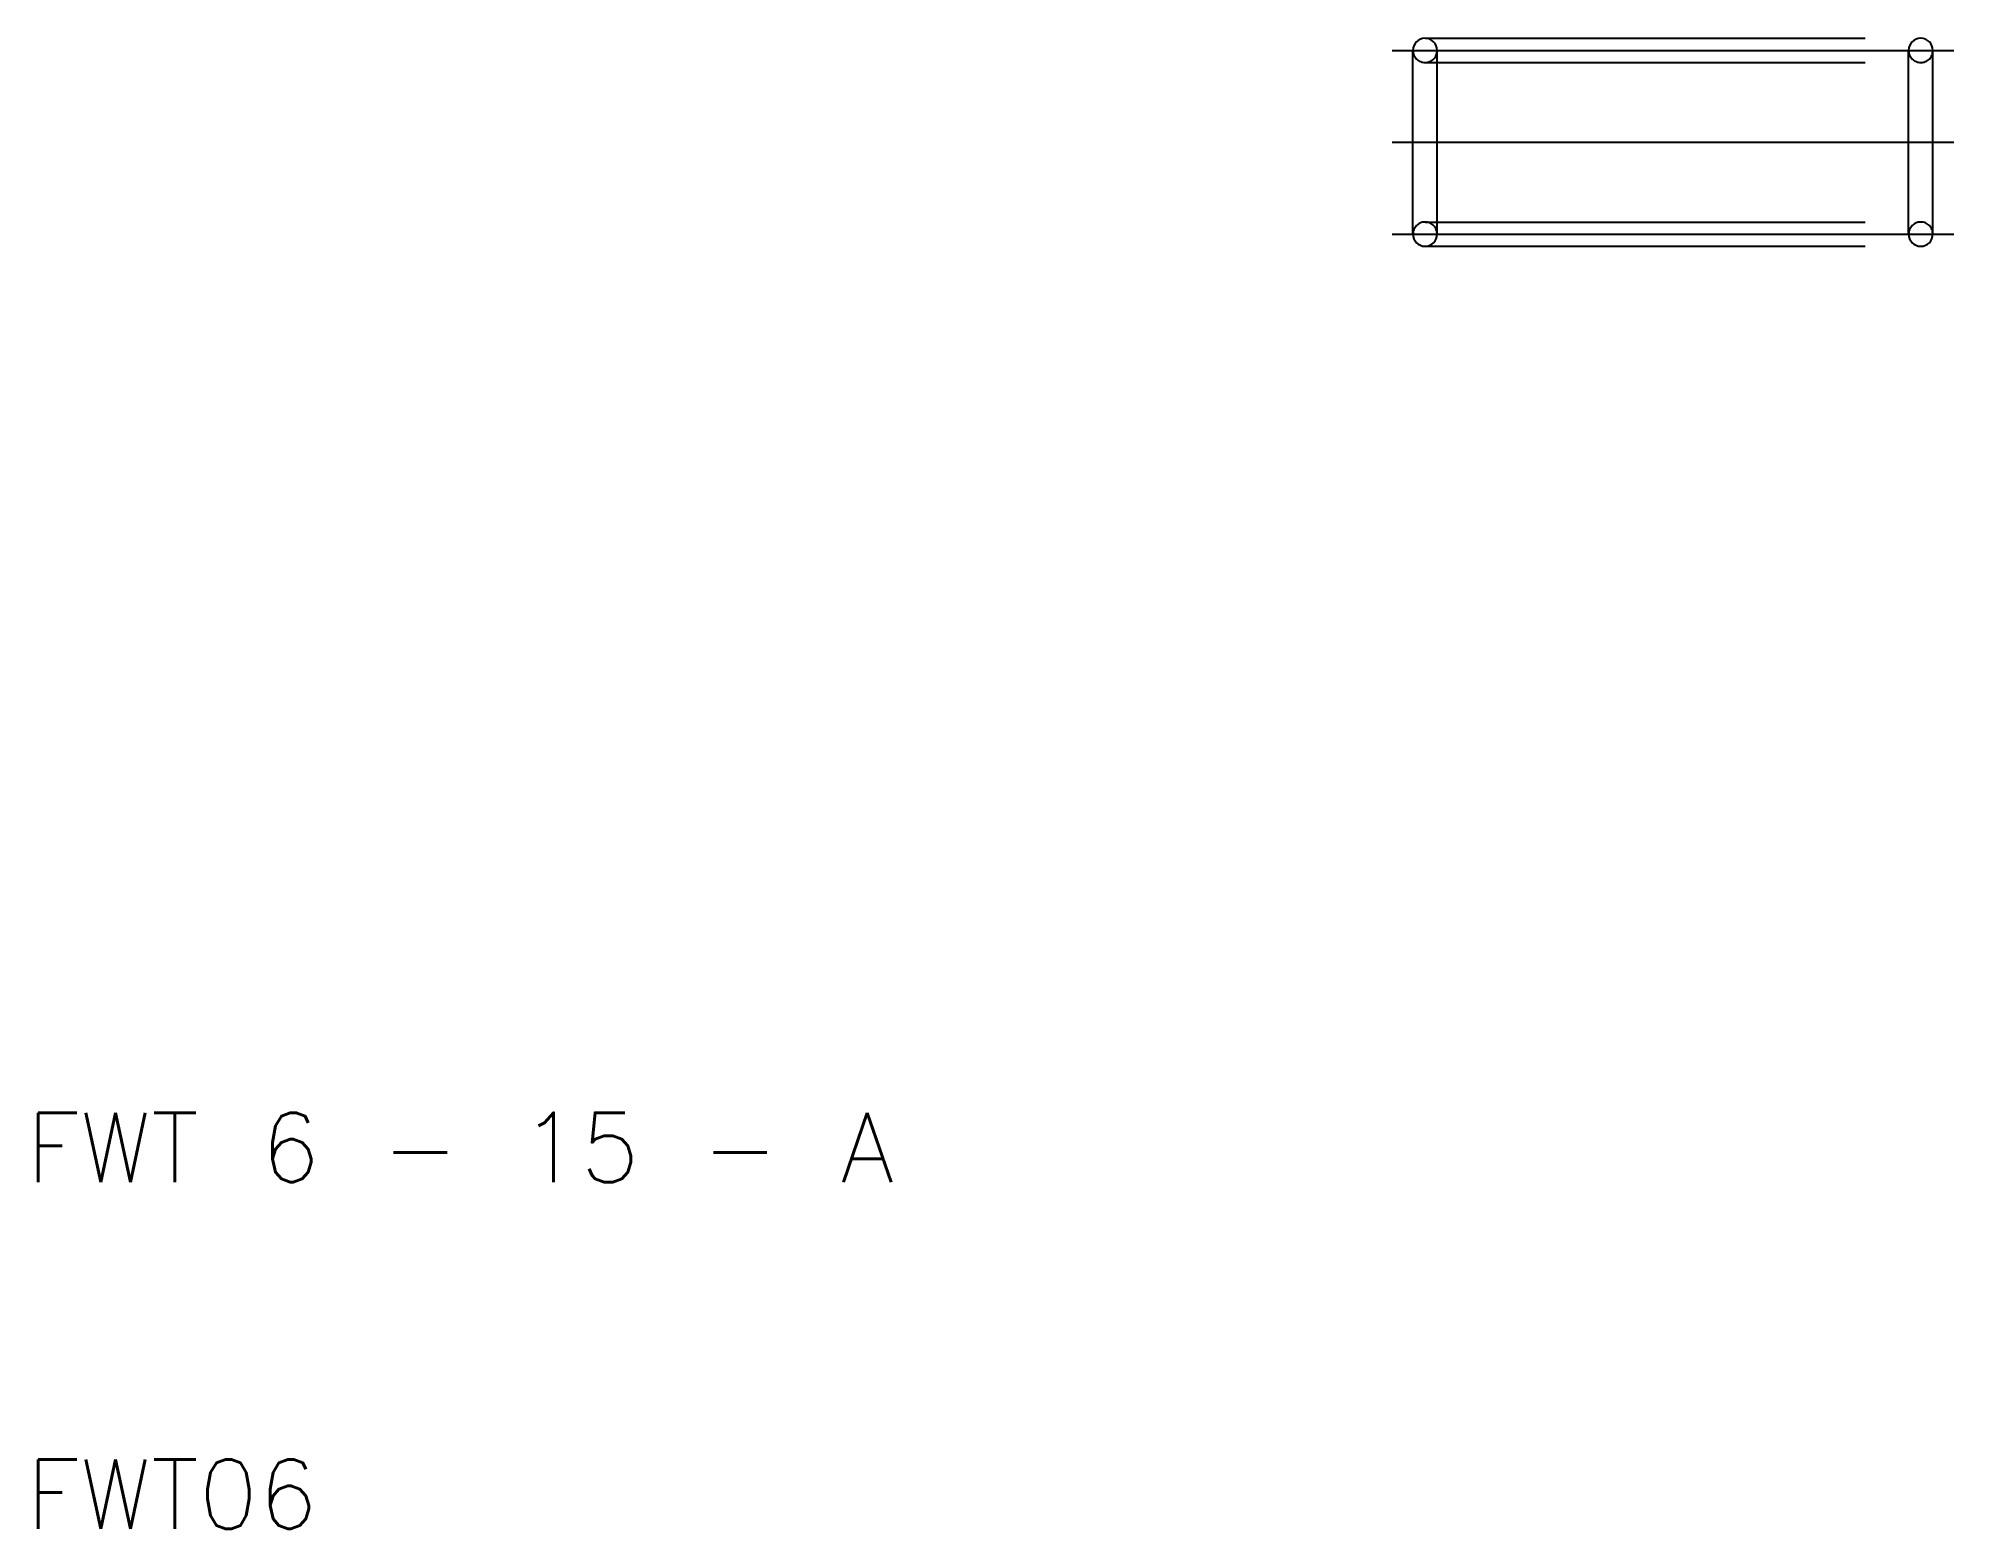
# Model space of a CAD drawing. Extents: x 10.3 to 65.6, y 10 to 53.
import ezdxf

# ---------------------------------------------------------------- set-up
doc = ezdxf.new("R2010")
doc.units = 0
doc.linetypes.add('CENTER', pattern=[50.8, 31.75, -6.35, 6.35, -6.35])
doc.linetypes.add('DASHED', pattern=[19.05, 12.7, -6.35])
doc.layers.get('0').update_dxf_attribs({"linetype": 'CONTINUOUS'})
doc.layers.add('CENTER', color=1, linetype='CENTER')
doc.styles.get("Standard").update_dxf_attribs({"font": 'txt.shx'})

msp = doc.modelspace()

# ---------------------------------------------------------------- linework, layer by layer
for p, q in [((50, 47.35), (50, 52.65)), ((50.7, 47.35), (50.7, 52.65)), ((64.3, 47.35), (64.3, 52.65)), ((65, 47.35), (65, 52.65))]:
    msp.add_line(p, q)
at = {"color": 3, "linetype": 'DASHED'}
for p, q in [((50.35, 53), (64.65, 53)), ((50.35, 52.3), (64.65, 52.3)), ((50.35, 47.7), (64.65, 47.7)), ((50.35, 47), (64.65, 47))]:
    msp.add_line(p, q, dxfattribs=at)
for centre, start, end in [((50.35, 52.65), 0, 180), ((64.65, 52.65), 0, 180), ((50.35, 47.35), 180, 0), ((64.65, 47.35), 180, 0)]:
    msp.add_arc(centre, 0.35, start, end)
for centre, start, end in [((50.35, 52.65), 180, 0), ((64.65, 52.65), 180, 0), ((50.35, 47.35), 0, 180), ((64.65, 47.35), 0, 180)]:
    msp.add_arc(centre, 0.35, start, end, dxfattribs=at)
at = {"layer": 'CENTER'}
for p, q in [((49.4, 52.65), (65.6, 52.65)), ((49.4, 50), (65.6, 50)), ((49.4, 47.35), (65.6, 47.35))]:
    msp.add_line(p, q, dxfattribs=at)

# ---------------------------------------------------------------- texts
for s, p in [('FWT 6 - 15 - A', (10, 20)), ('FWT06', (10, 10))]:
    msp.add_text(s, height=2).set_placement(p)

doc.saveas('drawing.dxf')
